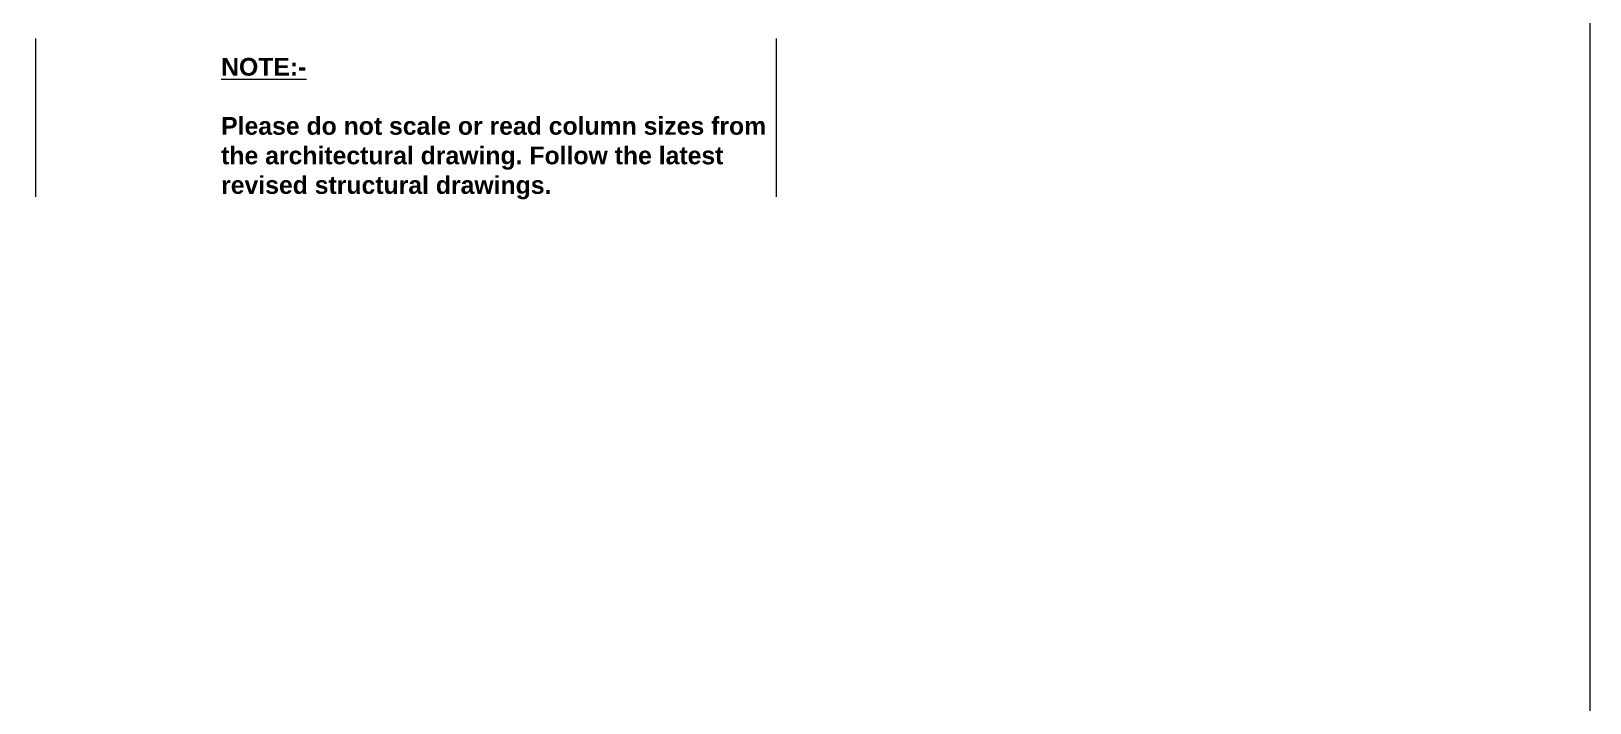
# Model space of a CAD drawing. Header units: millimetres. Extents: x 1898 to 3725, y 783 to 1532.
# Drawn here: x 3364.9 to 3426.4, y 1120 to 1146.5 of the extents above; entities that cross this region are included whole.
import ezdxf

# ---------------------------------------------------------------- set-up
doc = ezdxf.new("R2010")
doc.units = ezdxf.units.MM
doc.linetypes.add('CENTER', pattern=[2, 1.25, -0.25, 0.25, -0.25])
for name, color, linetype, lineweight in [('DIM', 6, 'Continuous', 18), ('GRID', 134, 'CENTER', 18), ('TEXT', 7, 'Continuous', 15)]:
    doc.layers.add(name, color=color, linetype=linetype, lineweight=lineweight)
doc.styles.add('Tabrej', font='arial.ttf')

msp = doc.modelspace()

# ---------------------------------------------------------------- linework, layer by layer
at = {"layer": 'DIM', "linetype": 'Continuous'}
msp.add_lwpolyline([(3236.087, 1200.4944), (3426.4168, 1200.4944), (3426.4168, 971.9167), (3236.087, 971.9167)], close=True, dxfattribs=at)
at = {"layer": 'GRID', "color": 190, "ltscale": 5}
for p, q in [((3365.0622, 1139.9908), (3365.0622, 1188.5331)), ((3394.3072, 1139.9908), (3394.3072, 1188.5331))]:
    msp.add_line(p, q, dxfattribs=at)

# ---------------------------------------------------------------- texts
at = {"layer": 'TEXT', "insert": (3372.3801, 1145.4702), "char_height": 0.7, "attachment_point": 1, "style": 'Tabrej'}
msp.add_mtext_dynamic_manual_height_columns('{\\fArial|b1|i0|c0|p34;\\LNOTE:-\\P\\l\\PPlease do not scale or read column sizes from the architectural drawing. Follow the latest revised structural drawings.}', width=22.116291, gutter_width=24, heights=[0], dxfattribs=at)

doc.saveas('drawing.dxf')
